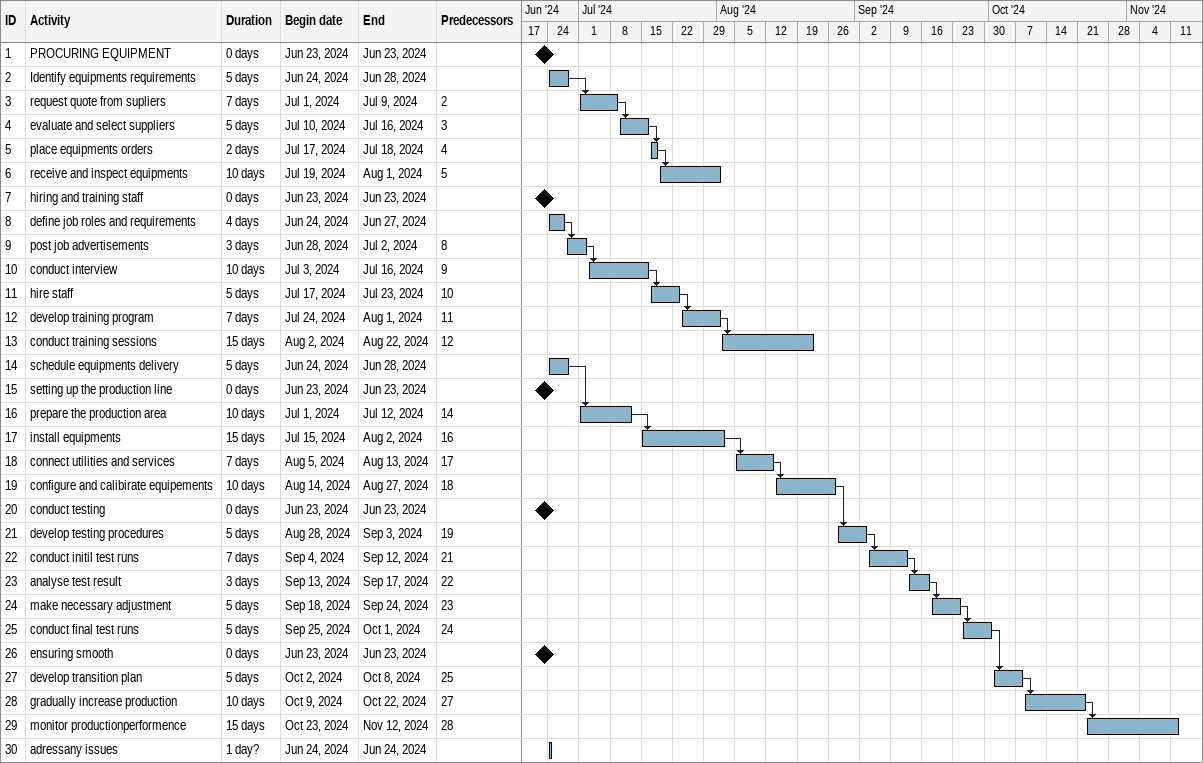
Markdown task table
| ID | Task | Duration | Start | Finish | Predecessors |
|---|---|---|---|---|---|
| 1 | PROCURING EQUIPMENT | 0d | 2024-06-23 | 2024-06-23 |  |
| 2 | Identify equipments requirements | 5d | 2024-06-24 | 2024-06-28 |  |
| 3 | request quote from supliers | 7d | 2024-07-01 | 2024-07-09 | 2 |
| 4 | evaluate and select suppliers | 5d | 2024-07-10 | 2024-07-16 | 3 |
| 5 | place equipments orders | 2d | 2024-07-17 | 2024-07-18 | 4 |
| 6 | receive and inspect equipments | 10d | 2024-07-19 | 2024-08-01 | 5 |
| 7 | hiring and training staff | 0d | 2024-06-23 | 2024-06-23 |  |
| 8 | define job roles and requirements | 4d | 2024-06-24 | 2024-06-27 |  |
| 9 | post job advertisements | 3d | 2024-06-28 | 2024-07-02 | 8 |
| 10 | conduct interview | 10d | 2024-07-03 | 2024-07-16 | 9 |
| 11 | hire staff | 5d | 2024-07-17 | 2024-07-23 | 10 |
| 12 | develop training program | 7d | 2024-07-24 | 2024-08-01 | 11 |
| 13 | conduct training sessions | 15d | 2024-08-02 | 2024-08-22 | 12 |
| 14 | schedule equipments delivery | 5d | 2024-06-24 | 2024-06-28 |  |
| 15 | setting up the production line | 0d | 2024-06-23 | 2024-06-23 |  |
| 16 | prepare the production area | 10d | 2024-07-01 | 2024-07-12 | 14 |
| 17 | install equipments | 15d | 2024-07-15 | 2024-08-02 | 16 |
| 18 | connect utilities and services | 7d | 2024-08-05 | 2024-08-13 | 17 |
| 19 | configure and calibirate equipements | 10d | 2024-08-14 | 2024-08-27 | 18 |
| 20 | conduct testing | 0d | 2024-06-23 | 2024-06-23 |  |
| 21 | develop testing procedures | 5d | 2024-08-28 | 2024-09-03 | 19 |
| 22 | conduct initil test runs | 7d | 2024-09-04 | 2024-09-12 | 21 |
| 23 | analyse test result | 3d | 2024-09-13 | 2024-09-17 | 22 |
| 24 | make necessary adjustment | 5d | 2024-09-18 | 2024-09-24 | 23 |
| 25 | conduct final test runs | 5d | 2024-09-25 | 2024-10-01 | 24 |
| 26 | ensuring smooth | 0d | 2024-06-23 | 2024-06-23 |  |
| 27 | develop transition plan | 5d | 2024-10-02 | 2024-10-08 | 25 |
| 28 | gradually increase production | 10d | 2024-10-09 | 2024-10-22 | 27 |
| 29 | monitor productionperformence | 15d | 2024-10-23 | 2024-11-12 | 28 |
| 30 | adressany issues | 1d? | 2024-06-24 | 2024-06-24 |  |
